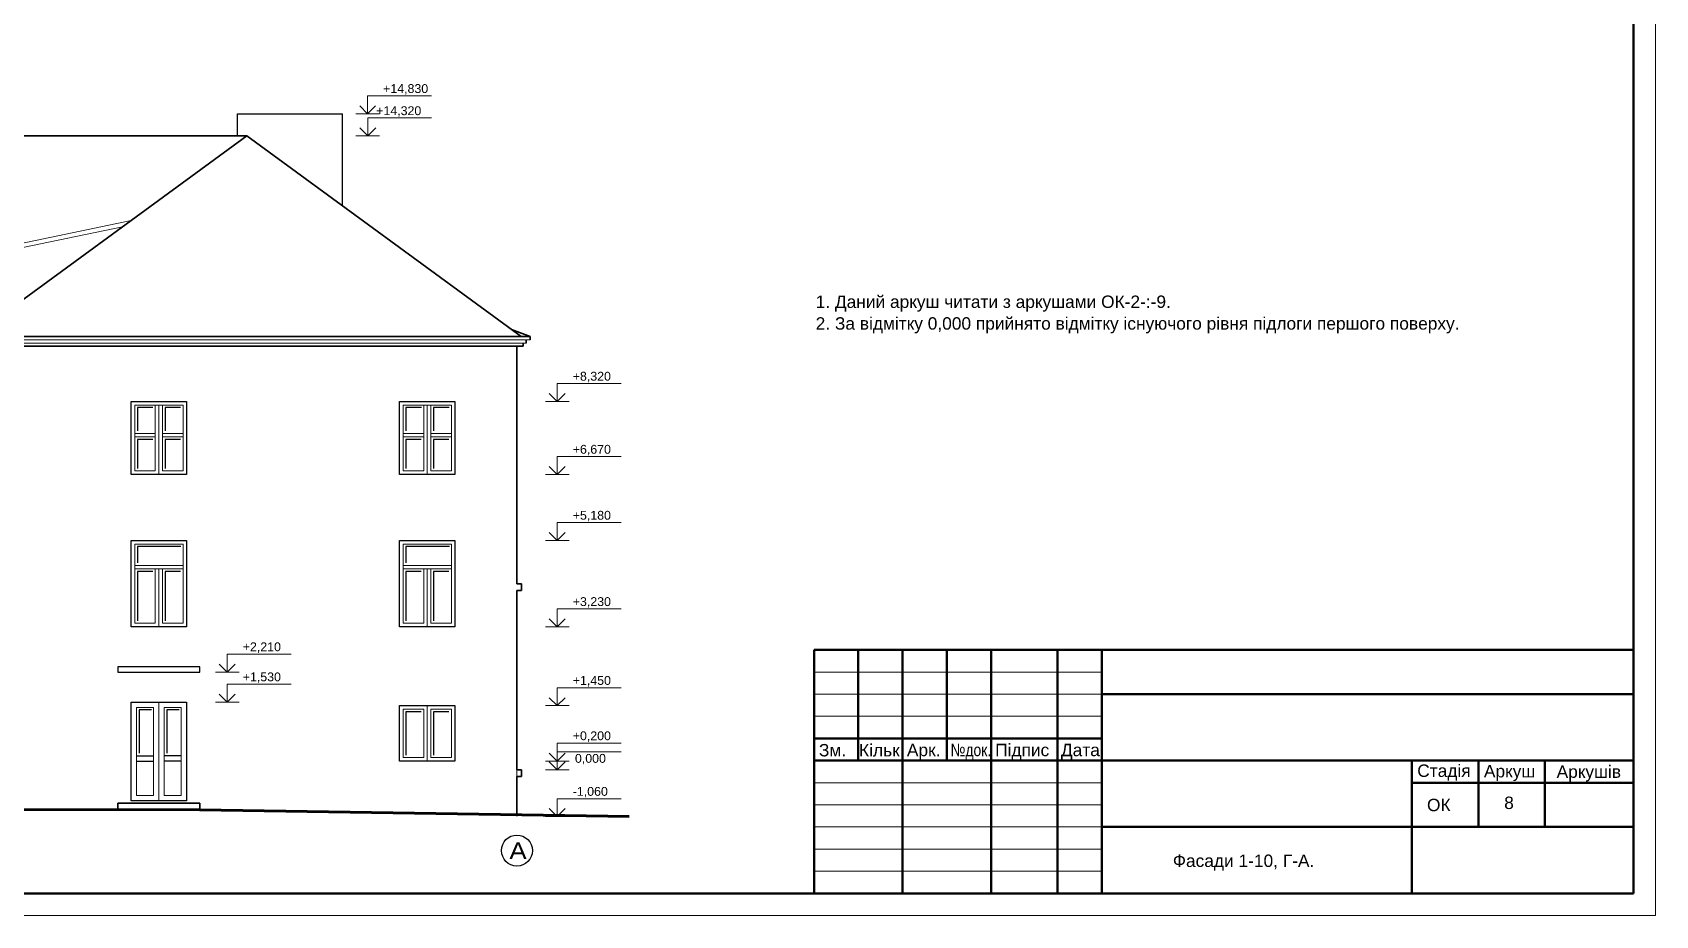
# Model space of a CAD drawing. Header units: millimetres. Extents: x 752233 to 2620908, y -654617 to -58944.
# Drawn here: x 1356667 to 1393313, y -312763 to -292819 of the extents above; entities that cross this region are included whole.
import ezdxf

# ---------------------------------------------------------------- set-up
doc = ezdxf.new("R2010")
doc.units = ezdxf.units.MM
doc.header["$LTSCALE"] = 90
doc.linetypes.add('DASHDOT', pattern=[25.4, 12.7, -6.35, 0, -6.35])
doc.layers.get('0').update_dxf_attribs({"lineweight": 15})
doc.styles.add('ar40', font='ar.shx', dxfattribs={"width": 0.8})
doc.styles.add('style2', font='ARIAL.TTF')

# ---------------------------------------------------------------- blocks, each defined once
blk = doc.blocks.new('otmet_tl')
at = {"color": 0, "linetype": 'ByBlock'}
for p, q in [((-16, 4.5), (0, 4.5)), ((0, 0), (0, 4.5)), ((-3, 0), (3, 0)), ((0, 0), (-2, 2)), ((2, 2), (0, 0))]:
    blk.add_line(p, q, dxfattribs=at)
at = {"color": 0, "linetype": 'ByBlock', "style": 'ar40', "width": 0.9}
blk.add_attdef('OTM', (-12.9, 5.7), '', height=2, dxfattribs=at)

msp = doc.modelspace()

# ---------------------------------------------------------------- linework, layer by layer
at = {"color": 250, "linetype": 'ByBlock', "ltscale": 4}
for p, q in [((1393313.3, -312763.1), (1393313.3, -272613.1)), ((1306957.9, -312763.1), (1393313.3, -312763.1))]:
    msp.add_line(p, q, dxfattribs=at)
at = {"color": 7, "lineweight": 50}
for p, q in [((1392813.3, -312263.1), (1392813.3, -273113.1)), ((1392813.3, -306763.1), (1374313.3, -306763.1)), ((1374313.3, -306763.1), (1392813.3, -306763.1)), ((1374313.3, -306763.1), (1374313.3, -312263.1)), ((1392813.3, -306763.1), (1374313.3, -306763.1)), ((1374313.3, -306763.1), (1374313.3, -312263.1)), ((1375313.3, -306763.1), (1375313.3, -309263.1)), ((1376313.3, -306763.1), (1376313.3, -312263.1)), ((1377313.3, -306763.1), (1377313.3, -309263.1)), ((1378313.3, -306763.1), (1378313.3, -312263.1)), ((1379813.3, -306763.1), (1379813.3, -312263.1)), ((1380813.3, -306763.1), (1380813.3, -312263.1)), ((1380813.3, -307763.1), (1392813.3, -307763.1)), ((1374313.3, -308763.1), (1380813.3, -308763.1)), ((1374313.3, -309263.1), (1392813.3, -309263.1)), ((1387813.3, -309263.1), (1387813.3, -312263.1)), ((1389313.3, -309263.1), (1389313.3, -310763.1)), ((1390813.3, -309263.1), (1390813.3, -310763.1)), ((1387813.3, -309763.1), (1392813.3, -309763.1)), ((1380813.3, -310763.1), (1392813.3, -310763.1)), ((1307757.9, -312263.1), (1392813.3, -312263.1))]:
    msp.add_line(p, q, dxfattribs=at)
at = {"color": 250, "lineweight": 25}
for p, q in [((1361295.7, -295156), (1361295.7, -294656)), ((1361295.7, -294656), (1363665.7, -294656)), ((1363665.7, -296735.1), (1363665.7, -294656)), ((1359015.7, -309152.9), (1359400.7, -309152.9)), ((1359015.7, -309272.9), (1359400.7, -309272.9)), ((1360025.7, -309152.9), (1359640.7, -309152.9)), ((1360025.7, -309272.9), (1359640.7, -309272.9))]:
    msp.add_line(p, q, dxfattribs=at)
at = {"color": 250, "lineweight": 35}
for p, q in [((1361505.7, -295156), (1353185.2, -295156)), ((1361505.7, -295156), (1355313.5, -299682.9)), ((1361505.7, -295156), (1367697.9, -299682.9)), ((1367905.7, -299682.9), (1355105.7, -299682.9)), ((1367905.7, -299682.9), (1367482.7, -299525.6)), ((1367815.7, -299832.9), (1367815.7, -299757.9)), ((1367905.7, -299757.9), (1367905.7, -299682.9)), ((1367745.7, -299907.9), (1355265.7, -299907.9)), ((1367605.7, -305272.9), (1367605.7, -299907.9)), ((1367745.7, -299907.9), (1367745.7, -299832.9)), ((1367705.7, -305272.9), (1367605.7, -305272.9)), ((1367605.7, -305422.9), (1367605.7, -309472.9)), ((1367705.7, -305422.9), (1367605.7, -305422.9)), ((1367705.7, -305422.9), (1367705.7, -305272.9)), ((1367705.7, -309472.9), (1367605.7, -309472.9)), ((1367605.7, -309622.9), (1367605.7, -310520.2)), ((1367705.7, -309622.9), (1367605.7, -309622.9)), ((1367705.7, -309622.9), (1367705.7, -309472.9)), ((1360445.7, -310222.9), (1358595.7, -310222.9)), ((1358595.7, -310372.9), (1358595.7, -310222.9)), ((1360445.7, -310372.9), (1360445.7, -310222.9))]:
    msp.add_line(p, q, dxfattribs=at)
at = {"color": 250, "lineweight": 15}
for p, q in [((1356234.2, -297622), (1358897.7, -297062.6)), ((1356234.2, -297724.2), (1358701.6, -297206)), ((1367905.7, -299757.9), (1355105.7, -299757.9)), ((1367815.7, -299832.9), (1355195.7, -299832.9)), ((1358975.7, -301873.2), (1359440.7, -301873.2)), ((1358975.7, -301953.2), (1359440.7, -301953.2)), ((1359600.7, -301873.2), (1360065.7, -301873.2)), ((1359600.7, -301953.2), (1360065.7, -301953.2)), ((1365035.7, -301873.2), (1365500.7, -301873.2)), ((1365035.7, -301953.2), (1365500.7, -301953.2)), ((1365660.7, -301873.2), (1366125.7, -301873.2)), ((1365660.7, -301953.2), (1366125.7, -301953.2)), ((1358975.7, -304854.5), (1360065.7, -304854.5)), ((1365035.7, -304854.5), (1366125.7, -304854.5)), ((1358975.7, -304934.5), (1360065.7, -304934.5)), ((1365035.7, -304934.5), (1366125.7, -304934.5))]:
    msp.add_line(p, q, dxfattribs=at)
at = {"color": 0}
for p, q in [((1374313.3, -307263.1), (1380813.3, -307263.1)), ((1374313.3, -307763.1), (1380813.3, -307763.1)), ((1374313.3, -308263.1), (1380813.3, -308263.1)), ((1374313.3, -309763.1), (1380813.3, -309763.1)), ((1374313.3, -310263.1), (1380813.3, -310263.1)), ((1374313.3, -310763.1), (1380813.3, -310763.1)), ((1374313.3, -311263.1), (1380813.3, -311263.1))]:
    msp.add_line(p, q, dxfattribs=at)
at = {"color": 1, "linetype": 'DASHDOT', "ltscale": 0.9}
msp.add_line((1367605.7, -309470.1), (1367605.7, -310946.1), dxfattribs=at)
at = {"color": 250, "lineweight": 60}
for p, q in [((1360445.7, -310372.9), (1313996.5, -310350.6)), ((1370141.1, -310528.5), (1360445.7, -310372.9))]:
    msp.add_line(p, q, dxfattribs=at)
at = {"color": 7, "linetype": 'Continuous'}
msp.add_line((1374313.3, -311763.1), (1380813.3, -311763.1), dxfattribs=at)
at = {"color": 250, "lineweight": 30}
for points in [[(1358895.7, -301152.9), (1360145.7, -301152.9), (1360145.7, -302802.9), (1358895.7, -302802.9)], [(1364955.7, -301152.9), (1366205.7, -301152.9), (1366205.7, -302802.9), (1364955.7, -302802.9)], [(1358895.7, -304292.9), (1360145.7, -304292.9), (1360145.7, -306242.9), (1358895.7, -306242.9)], [(1364955.7, -304292.9), (1366205.7, -304292.9), (1366205.7, -306242.9), (1364955.7, -306242.9)], [(1360445.7, -307142.9), (1358595.7, -307142.9), (1358595.7, -307262.9), (1360445.7, -307262.9)], [(1358895.7, -307942.9), (1360145.7, -307942.9), (1360145.7, -310172.9), (1358895.7, -310172.9)], [(1364955.7, -308022.9), (1366205.7, -308022.9), (1366205.7, -309272.9), (1364955.7, -309272.9)]]:
    msp.add_lwpolyline(points, close=True, dxfattribs=at)
at = {"color": 250, "lineweight": 15}
for points in [[(1359520.7, -301232.9), (1359520.7, -302802.9), (1358895.7, -302802.9), (1358895.7, -301152.9), (1359520.7, -301152.9), (1359520.7, -301152.9)], [(1359440.7, -301232.9), (1359440.7, -302722.9), (1358975.7, -302722.9), (1358975.7, -301232.9), (1359440.7, -301232.9), (1359600.7, -301232.9)], [(1359600.7, -301232.9), (1359600.7, -302722.9), (1360065.7, -302722.9), (1360065.7, -301232.9), (1359600.7, -301232.9), (1359600.7, -301232.9)], [(1365580.7, -301232.9), (1365580.7, -302802.9), (1364955.7, -302802.9), (1364955.7, -301152.9), (1365580.7, -301152.9), (1365580.7, -301152.9)], [(1365500.7, -301232.9), (1365500.7, -302722.9), (1365035.7, -302722.9), (1365035.7, -301232.9), (1365500.7, -301232.9), (1365660.7, -301232.9)], [(1365660.7, -301232.9), (1365660.7, -302722.9), (1366125.7, -302722.9), (1366125.7, -301232.9), (1365660.7, -301232.9), (1365660.7, -301232.9)], [(1359520.7, -304934.5), (1359520.7, -306242.9), (1358895.7, -306242.9), (1358895.7, -304292.9), (1359520.7, -304292.9), (1359520.7, -304292.9)], [(1359440.7, -304934.5), (1359440.7, -306162.9), (1358975.7, -306162.9), (1358975.7, -304372.9), (1359440.7, -304372.9), (1359600.7, -304372.9)], [(1359600.7, -304934.5), (1359600.7, -306162.9), (1360065.7, -306162.9), (1360065.7, -304372.9), (1359600.7, -304372.9), (1359600.7, -304372.9)], [(1365580.7, -304934.5), (1365580.7, -306242.9), (1364955.7, -306242.9), (1364955.7, -304292.9), (1365580.7, -304292.9), (1365580.7, -304292.9)], [(1365500.7, -304934.5), (1365500.7, -306162.9), (1365035.7, -306162.9), (1365035.7, -304372.9), (1365500.7, -304372.9), (1365660.7, -304372.9)], [(1365660.7, -304934.5), (1365660.7, -306162.9), (1366125.7, -306162.9), (1366125.7, -304372.9), (1365660.7, -304372.9), (1365660.7, -304372.9)]]:
    msp.add_lwpolyline(points, dxfattribs=at)
at = {"color": 250, "lineweight": 30}
for points in [[(1359387.6, -301290), (1359038.4, -301290), (1359038.4, -301818.8)], [(1360012.6, -301290), (1359663.4, -301290), (1359663.4, -301818.8)], [(1365447.6, -301290), (1365098.4, -301290), (1365098.4, -301818.8)], [(1366072.6, -301290), (1365723.4, -301290), (1365723.4, -301818.8)], [(1359386, -302010.4), (1359038.4, -302010.4), (1359038.4, -302669.2)], [(1360011, -302010.4), (1359663.4, -302010.4), (1359663.4, -302669.2)], [(1365446, -302010.4), (1365098.4, -302010.4), (1365098.4, -302669.2)], [(1366071, -302010.4), (1365723.4, -302010.4), (1365723.4, -302669.2)], [(1360020.1, -304430), (1359038.4, -304430), (1359038.4, -304800)], [(1366080.1, -304430), (1365098.4, -304430), (1365098.4, -304800)], [(1359386, -304991.6), (1359038.4, -304991.6), (1359038.4, -306109.2)], [(1360011, -304991.6), (1359663.4, -304991.6), (1359663.4, -306109.2)], [(1365446, -304991.6), (1365098.4, -304991.6), (1365098.4, -306109.2)], [(1366071, -304991.6), (1365723.4, -304991.6), (1365723.4, -306109.2)], [(1359353.9, -308120), (1359078.4, -308120), (1359078.4, -309099.2)], [(1359978.4, -308120), (1359703.4, -308120), (1359703.4, -309099.2)], [(1365446, -308160), (1365098.4, -308160), (1365098.4, -309139.2)], [(1366071, -308160), (1365723.4, -308160), (1365723.4, -309139.2)]]:
    msp.add_lwpolyline(points, dxfattribs=at)
at = {"color": 250, "lineweight": 15}
for points in [[(1358895.7, -307942.9), (1359520.7, -307942.9), (1359520.7, -310172.9), (1358895.7, -310172.9)], [(1359015.7, -308062.9), (1359400.7, -308062.9), (1359400.7, -310052.9), (1359015.7, -310052.9)], [(1360025.7, -308062.9), (1359640.7, -308062.9), (1359640.7, -310052.9), (1360025.7, -310052.9)], [(1364955.7, -308022.9), (1365580.7, -308022.9), (1365580.7, -309272.9), (1364955.7, -309272.9)], [(1365035.7, -308102.9), (1365500.7, -308102.9), (1365500.7, -309192.9), (1365035.7, -309192.9)], [(1366125.7, -308102.9), (1365660.7, -308102.9), (1365660.7, -309192.9), (1366125.7, -309192.9)]]:
    msp.add_lwpolyline(points, close=True, dxfattribs=at)
at = {"color": 7, "lineweight": 30, "ltscale": 2}
msp.add_circle((1367605.9, -311296.1), 350, dxfattribs=at)

# ---------------------------------------------------------------- block references
at = {"color": 5, "lineweight": 20, "ltscale": 0.9}
ref = msp.add_blockref('otmet_tl', (1364235, -294656), dxfattribs=dict(at, xscale=-90, yscale=90, zscale=200))
ref.add_attrib('OTM', '+14,830', (1364583.9, -294186.6), dxfattribs={"color": 0, "linetype": 'ByBlock', "height": 200, "style": 'style2'})
ref = msp.add_blockref('otmet_tl', (1364235.9, -295156), dxfattribs=dict(at, xscale=-90, yscale=90, zscale=200))
ref.add_attrib('OTM', '+14,320', (1364428.1, -294686.6), dxfattribs={"color": 0, "linetype": 'ByBlock', "height": 200, "style": 'style2'})
ref = msp.add_blockref('otmet_tl', (1368516.8, -301152.9), dxfattribs=dict(at, xscale=-90, yscale=90, zscale=200))
ref.add_attrib('OTM', '+8,320', (1368865.7, -300683.4), dxfattribs={"color": 0, "linetype": 'ByBlock', "height": 200, "rotation": 360, "style": 'style2'})
ref = msp.add_blockref('otmet_tl', (1368516.8, -302802.9), dxfattribs=dict(at, xscale=-90, yscale=90, zscale=200))
ref.add_attrib('OTM', '+6,670', (1368865.7, -302333.4), dxfattribs={"color": 0, "linetype": 'ByBlock', "height": 200, "rotation": 360, "style": 'style2'})
ref = msp.add_blockref('otmet_tl', (1368516.8, -304292.9), dxfattribs=dict(at, xscale=-90, yscale=90, zscale=200))
ref.add_attrib('OTM', '+5,180', (1368865.7, -303823.4), dxfattribs={"color": 0, "linetype": 'ByBlock', "height": 200, "rotation": 360, "style": 'style2'})
ref = msp.add_blockref('otmet_tl', (1368516.8, -306242.9), dxfattribs=dict(at, xscale=-90, yscale=90, zscale=200))
ref.add_attrib('OTM', '+3,230', (1368865.7, -305773.4), dxfattribs={"color": 0, "linetype": 'ByBlock', "height": 200, "rotation": 360, "style": 'style2'})
ref = msp.add_blockref('otmet_tl', (1361065.9, -307262.9), dxfattribs=dict(at, xscale=-90, yscale=90, zscale=200))
ref.add_attrib('OTM', '+2,210', (1361414.8, -306793.4), dxfattribs={"color": 0, "linetype": 'ByBlock', "height": 200, "rotation": 360, "style": 'style2'})
ref = msp.add_blockref('otmet_tl', (1361065.9, -307942.9), dxfattribs=dict(at, xscale=-90, yscale=90, zscale=200))
ref.add_attrib('OTM', '+1,530', (1361414.8, -307473.4), dxfattribs={"color": 0, "linetype": 'ByBlock', "height": 200, "rotation": 360, "style": 'style2'})
ref = msp.add_blockref('otmet_tl', (1368516.8, -308022.9), dxfattribs=dict(at, xscale=-90, yscale=90, zscale=200))
ref.add_attrib('OTM', '+1,450', (1368865.7, -307553.4), dxfattribs={"color": 0, "linetype": 'ByBlock', "height": 200, "rotation": 360, "style": 'style2'})
ref = msp.add_blockref('otmet_tl', (1368516.8, -309272.9), dxfattribs=dict(at, xscale=-90, yscale=90, zscale=200))
ref.add_attrib('OTM', '+0,200', (1368865.7, -308803.4), dxfattribs={"color": 0, "linetype": 'ByBlock', "height": 200, "rotation": 360, "style": 'style2'})
ref = msp.add_blockref('otmet_tl', (1368516.8, -309472.9), dxfattribs=dict(at, xscale=-90, yscale=90, zscale=200))
ref.add_attrib('OTM', '0,000', (1368914.9, -309313.8), dxfattribs={"color": 0, "linetype": 'ByBlock', "height": 200, "rotation": 360, "style": 'style2'})
ref = msp.add_blockref('otmet_tl', (1368516.8, -310528.5), dxfattribs=dict(at, xscale=-90, yscale=90, zscale=200))
ref.add_attrib('OTM', '-1,060', (1368865.7, -310059), dxfattribs={"color": 0, "linetype": 'ByBlock', "height": 200, "rotation": 360, "style": 'style2'})

# ---------------------------------------------------------------- texts
at = {"color": 7, "linetype": 'Continuous', "style": 'style2'}
for s, p in [('1. Даний аркуш читати з аркушами ОК-2-:-9.', (1374350.1, -299040.7)), ('2. За відмітку 0,000 прийнято відмітку існуючого рівня підлоги першого поверху.', (1374350.1, -299531.1)), ('Зм.', (1374424, -309168.8)), ('Кільк.', (1375330.4, -309170.1)), ('Арк.', (1376410.4, -309164.1)), ('Підпис', (1378401.8, -309164.1)), ('Дата', (1379888.2, -309164.1)), ('Стадія', (1387933.2, -309632.3)), ('Аркуш', (1389438.4, -309642.5)), ('Аркушів', (1391080, -309653.3)), ('ОК', (1388153.1, -310405.6)), ('8', (1389896.2, -310357.1)), ('Фасади 1-10, Г-А.', (1382414.1, -311665.8))]:
    msp.add_text(s, height=280, dxfattribs=at).set_placement(p)
for s, height, width, p in [('№док.', 280, 0.8, (1377395.9, -309164.1)), ('А', 380, 1.1, (1367435.2, -311488))]:
    msp.add_text(s, height=height, dxfattribs=dict(at, width=width)).set_placement(p)

doc.saveas('drawing.dxf')
